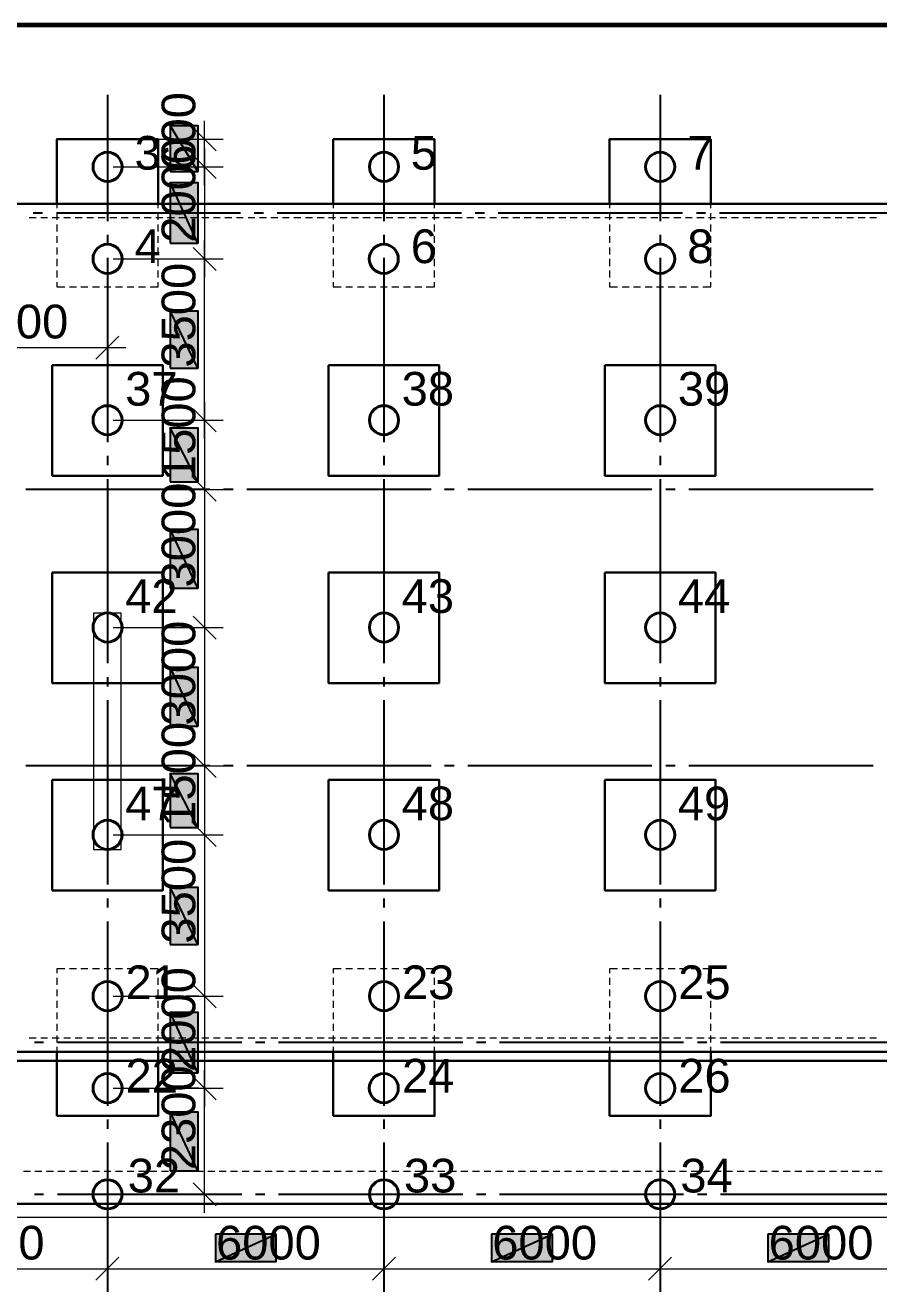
# Model space of a CAD drawing. Extents: x 8 to 21351, y 0 to 420.
# Drawn here: x 8357.7 to 8450.4, y 155.6 to 292.2 of the extents above; entities that cross this region are included whole.
import ezdxf

# ---------------------------------------------------------------- set-up
doc = ezdxf.new("R2010")
doc.units = 0
doc.styles.add('TEYPDFCAD_TEXT', font='arial.ttf')

msp = doc.modelspace()

# ---------------------------------------------------------------- hatches: boundary and pattern name
at = {"true_color": 0xffffff}
h = msp.add_hatch(color=0, dxfattribs=at)
h.paths.add_polyline_path([(8373.42, 276.31), (8376.43, 276.31), (8373.42, 281.28)])
h.paths.add_polyline_path([(8376.43, 276.31), (8373.42, 281.28), (8376.43, 281.28)])
h = msp.add_hatch(color=0, dxfattribs=at)
h.paths.add_polyline_path([(8373.42, 268.52), (8376.43, 268.52), (8373.42, 275.1)])
h.paths.add_polyline_path([(8376.43, 268.52), (8373.42, 275.1), (8376.43, 275.1)])
h = msp.add_hatch(color=0, dxfattribs=at)
h.paths.add_polyline_path([(8373.42, 254.95), (8376.43, 254.95), (8373.42, 261.18)])
h.paths.add_polyline_path([(8376.43, 254.95), (8373.42, 261.18), (8376.43, 261.18)])
h = msp.add_hatch(color=0, dxfattribs=at)
h.paths.add_polyline_path([(8373.42, 242.61), (8376.43, 242.61), (8373.42, 248.48)])
h.paths.add_polyline_path([(8376.43, 242.61), (8373.42, 248.48), (8376.43, 248.48)])
h = msp.add_hatch(color=0, dxfattribs=at)
h.paths.add_polyline_path([(8373.42, 231.1), (8376.43, 231.1), (8373.42, 237.49)])
h.paths.add_polyline_path([(8376.43, 231.1), (8373.42, 237.49), (8376.43, 237.49)])
h = msp.add_hatch(color=0, dxfattribs=at)
h.paths.add_polyline_path([(8373.42, 216.09), (8376.43, 216.09), (8373.42, 222.5)])
h.paths.add_polyline_path([(8376.43, 216.09), (8373.42, 222.5), (8376.43, 222.5)])
h = msp.add_hatch(color=0, dxfattribs=at)
h.paths.add_polyline_path([(8373.42, 205.1), (8376.43, 205.1), (8373.42, 210.97)])
h.paths.add_polyline_path([(8376.43, 205.1), (8373.42, 210.97), (8376.43, 210.97)])
h = msp.add_hatch(color=0, dxfattribs=at)
h.paths.add_polyline_path([(8373.42, 192.43), (8376.43, 192.43), (8373.42, 198.65)])
h.paths.add_polyline_path([(8376.43, 192.43), (8373.42, 198.65), (8376.43, 198.65)])
h = msp.add_hatch(color=0, dxfattribs=at)
h.paths.add_polyline_path([(8373.42, 178.5), (8376.43, 178.5), (8373.42, 185.08)])
h.paths.add_polyline_path([(8376.43, 178.5), (8373.42, 185.08), (8376.43, 185.08)])
h = msp.add_hatch(color=0, dxfattribs=at)
h.paths.add_polyline_path([(8373.42, 167.85), (8376.43, 167.85), (8373.42, 174.24)])
h.paths.add_polyline_path([(8376.43, 167.85), (8373.42, 174.24), (8376.43, 174.24)])
h = msp.add_hatch(color=0, dxfattribs=at)
h.paths.add_polyline_path([(8378.35, 160.97), (8378.35, 157.97), (8384.91, 160.97)])
h.paths.add_polyline_path([(8378.35, 157.97), (8384.91, 160.97), (8384.91, 157.97)])
h = msp.add_hatch(color=0, dxfattribs=at)
h.paths.add_polyline_path([(8408.34, 160.97), (8408.34, 157.97), (8414.93, 160.97)])
h.paths.add_polyline_path([(8408.34, 157.97), (8414.93, 160.97), (8414.93, 157.97)])
h = msp.add_hatch(color=0, dxfattribs=at)
h.paths.add_polyline_path([(8438.34, 160.97), (8438.34, 157.97), (8444.92, 160.97)])
h.paths.add_polyline_path([(8438.34, 157.97), (8444.92, 160.97), (8444.92, 157.97)])

# ---------------------------------------------------------------- linework, layer by layer
at = {"color": 7, "lineweight": 25}
for p, q in [((8366.63, 284.61), (8366.63, 270.93)), ((8396.64, 284.61), (8396.64, 270.93)), ((8426.63, 284.61), (8426.63, 270.93)), ((8359.58, 271.8), (8358.56, 271.8)), ((8381.06, 271.8), (8361.08, 271.8)), ((8383.58, 271.8), (8382.56, 271.8)), ((8405.06, 271.8), (8385.06, 271.8)), ((8407.56, 271.8), (8406.57, 271.8)), ((8429.07, 271.8), (8409.06, 271.8)), ((8431.56, 271.8), (8430.57, 271.8)), ((8453.07, 271.8), (8433.07, 271.8)), ((8366.63, 269.43), (8366.63, 268.44)), ((8396.64, 269.43), (8396.64, 268.44)), ((8426.63, 269.43), (8426.63, 268.44)), ((8366.63, 266.93), (8366.63, 246.93)), ((8396.64, 266.93), (8396.64, 246.93)), ((8426.63, 266.93), (8426.63, 246.93)), ((8366.63, 245.43), (8366.63, 244.43)), ((8396.64, 245.43), (8396.64, 244.43)), ((8426.63, 245.43), (8426.63, 244.43)), ((8377.76, 241.81), (8357.76, 241.81)), ((8366.63, 242.93), (8366.63, 222.93)), ((8380.26, 241.81), (8379.24, 241.81)), ((8401.76, 241.81), (8381.76, 241.81)), ((8396.64, 242.93), (8396.64, 222.93)), ((8404.26, 241.81), (8403.24, 241.81)), ((8425.74, 241.81), (8405.74, 241.81)), ((8426.63, 242.93), (8426.63, 222.93)), ((8428.26, 241.81), (8427.25, 241.81)), ((8449.75, 241.81), (8429.74, 241.81)), ((8366.63, 221.42), (8366.63, 220.43)), ((8396.64, 221.42), (8396.64, 220.43)), ((8426.63, 221.42), (8426.63, 220.43)), ((8366.63, 218.93), (8366.63, 198.92)), ((8396.64, 218.93), (8396.64, 198.92)), ((8426.63, 218.93), (8426.63, 198.92)), ((8377.76, 211.79), (8357.76, 211.79)), ((8380.26, 211.79), (8379.24, 211.79)), ((8401.76, 211.79), (8381.76, 211.79)), ((8404.26, 211.79), (8403.24, 211.79)), ((8425.74, 211.79), (8405.74, 211.79)), ((8428.26, 211.79), (8427.25, 211.79)), ((8449.75, 211.79), (8429.74, 211.79)), ((8366.63, 197.42), (8366.63, 196.43)), ((8396.64, 197.42), (8396.64, 196.43)), ((8426.63, 197.42), (8426.63, 196.43)), ((8366.63, 194.92), (8366.63, 174.92)), ((8396.64, 194.92), (8396.64, 174.92)), ((8426.63, 194.92), (8426.63, 174.92)), ((8359.7, 181.78), (8358.71, 181.78)), ((8381.21, 181.78), (8361.21, 181.78)), ((8383.71, 181.78), (8382.69, 181.78)), ((8405.21, 181.78), (8385.21, 181.78)), ((8407.71, 181.78), (8406.69, 181.78)), ((8429.19, 181.78), (8409.21, 181.78)), ((8431.71, 181.78), (8430.7, 181.78)), ((8453.2, 181.78), (8433.19, 181.78)), ((8366.63, 173.42), (8366.63, 172.4)), ((8396.64, 173.42), (8396.64, 172.4)), ((8426.63, 173.42), (8426.63, 172.4)), ((8366.63, 170.92), (8366.63, 157.23)), ((8396.64, 170.92), (8396.64, 157.23)), ((8426.63, 170.92), (8426.63, 157.23)), ((8359.7, 165.29), (8358.71, 165.29)), ((8381.21, 165.29), (8361.21, 165.29)), ((8383.71, 165.29), (8382.69, 165.29)), ((8405.21, 165.29), (8385.21, 165.29)), ((8407.71, 165.29), (8406.69, 165.29)), ((8429.19, 165.29), (8409.21, 165.29)), ((8431.71, 165.29), (8430.7, 165.29)), ((8453.2, 165.29), (8433.19, 165.29)), ((8366.63, 157.23), (8366.63, 152.23)), ((8396.64, 157.23), (8396.64, 152.23)), ((8426.63, 157.23), (8426.63, 152.23))]:
    msp.add_line(p, q, dxfattribs=at)
at = {"color": 7, "lineweight": 5}
for p, q in [((8377.17, 274.81), (8377.17, 281.81)), ((8378.44, 278.55), (8375.92, 281.05)), ((8367.26, 279.8), (8379.18, 279.8)), ((8377.17, 278.81), (8377.17, 264.82)), ((8378.44, 275.55), (8375.92, 278.05)), ((8375.92, 278.05), (8378.44, 275.55)), ((8367.26, 276.8), (8379.18, 276.8)), ((8367.26, 276.8), (8379.18, 276.8)), ((8362.01, 272.8), (8361.12, 272.8)), ((8361.12, 272.8), (8361.12, 272.31)), ((8363.26, 272.8), (8362.5, 272.8)), ((8364.51, 272.8), (8363.75, 272.8)), ((8365.76, 272.8), (8365.02, 272.8)), ((8367.01, 272.8), (8366.27, 272.8)), ((8368.26, 272.8), (8367.51, 272.8)), ((8369.5, 272.8), (8368.76, 272.8)), ((8370.75, 272.8), (8370.01, 272.8)), ((8372.13, 272.8), (8371.26, 272.8)), ((8372.13, 272.31), (8372.13, 272.8)), ((8392, 272.8), (8391.14, 272.8)), ((8391.14, 272.8), (8391.14, 272.31)), ((8393.25, 272.8), (8392.51, 272.8)), ((8394.5, 272.8), (8393.76, 272.8)), ((8395.75, 272.8), (8395.01, 272.8)), ((8397, 272.8), (8396.26, 272.8)), ((8398.25, 272.8), (8397.51, 272.8)), ((8399.52, 272.8), (8398.76, 272.8)), ((8400.77, 272.8), (8400.01, 272.8)), ((8402.14, 272.8), (8401.25, 272.8)), ((8402.14, 272.31), (8402.14, 272.8)), ((8422.02, 272.8), (8421.13, 272.8)), ((8421.13, 272.8), (8421.13, 272.31)), ((8423.27, 272.8), (8422.51, 272.8)), ((8424.52, 272.8), (8423.75, 272.8)), ((8425.77, 272.8), (8425, 272.8)), ((8427.01, 272.8), (8426.25, 272.8)), ((8428.26, 272.8), (8427.5, 272.8)), ((8429.51, 272.8), (8428.75, 272.8)), ((8430.76, 272.8), (8430.02, 272.8)), ((8432.14, 272.8), (8431.27, 272.8)), ((8432.14, 272.31), (8432.14, 272.8)), ((8358.88, 271.29), (8358.14, 271.29)), ((8360.13, 271.29), (8359.39, 271.29)), ((8361.38, 271.29), (8360.64, 271.29)), ((8361.12, 271.8), (8361.12, 271.06)), ((8361.12, 270.55), (8361.12, 269.81)), ((8362.62, 271.29), (8361.88, 271.29)), ((8363.87, 271.29), (8363.13, 271.29)), ((8365.12, 271.29), (8364.38, 271.29)), ((8366.39, 271.29), (8365.63, 271.29)), ((8367.64, 271.29), (8366.88, 271.29)), ((8368.89, 271.29), (8368.13, 271.29)), ((8370.14, 271.29), (8369.38, 271.29)), ((8371.39, 271.29), (8370.63, 271.29)), ((8372.64, 271.29), (8371.87, 271.29)), ((8372.13, 271.06), (8372.13, 271.8)), ((8372.13, 269.81), (8372.13, 270.55)), ((8373.89, 271.29), (8373.12, 271.29)), ((8375.13, 271.29), (8374.37, 271.29)), ((8376.38, 271.29), (8375.64, 271.29)), ((8377.63, 271.29), (8376.89, 271.29)), ((8378.88, 271.29), (8378.14, 271.29)), ((8380.13, 271.29), (8379.39, 271.29)), ((8381.38, 271.29), (8380.64, 271.29)), ((8382.63, 271.29), (8381.89, 271.29)), ((8383.88, 271.29), (8383.14, 271.29)), ((8385.13, 271.29), (8384.38, 271.29)), ((8386.37, 271.29), (8385.63, 271.29)), ((8387.62, 271.29), (8386.88, 271.29)), ((8388.89, 271.29), (8388.13, 271.29)), ((8390.14, 271.29), (8389.38, 271.29)), ((8391.39, 271.29), (8390.63, 271.29)), ((8391.14, 271.8), (8391.14, 271.06)), ((8391.14, 270.55), (8391.14, 269.81)), ((8392.64, 271.29), (8391.88, 271.29)), ((8393.89, 271.29), (8393.13, 271.29)), ((8395.14, 271.29), (8394.37, 271.29)), ((8396.39, 271.29), (8395.62, 271.29)), ((8397.63, 271.29), (8396.89, 271.29)), ((8398.88, 271.29), (8398.14, 271.29)), ((8400.13, 271.29), (8399.39, 271.29)), ((8401.38, 271.29), (8400.64, 271.29)), ((8402.63, 271.29), (8401.89, 271.29)), ((8402.14, 271.06), (8402.14, 271.8)), ((8402.14, 269.81), (8402.14, 270.55)), ((8403.88, 271.29), (8403.14, 271.29)), ((8405.13, 271.29), (8404.39, 271.29)), ((8406.38, 271.29), (8405.64, 271.29)), ((8407.63, 271.29), (8406.88, 271.29)), ((8408.87, 271.29), (8408.13, 271.29)), ((8410.14, 271.29), (8409.38, 271.29)), ((8411.39, 271.29), (8410.63, 271.29)), ((8412.64, 271.29), (8411.88, 271.29)), ((8413.89, 271.29), (8413.13, 271.29)), ((8415.14, 271.29), (8414.38, 271.29)), ((8416.39, 271.29), (8415.63, 271.29)), ((8417.64, 271.29), (8416.88, 271.29)), ((8418.89, 271.29), (8418.15, 271.29)), ((8420.13, 271.29), (8419.39, 271.29)), ((8421.38, 271.29), (8420.64, 271.29)), ((8421.13, 271.8), (8421.13, 271.06)), ((8421.13, 270.55), (8421.13, 269.81)), ((8422.63, 271.29), (8421.89, 271.29)), ((8423.88, 271.29), (8423.14, 271.29)), ((8425.13, 271.29), (8424.39, 271.29)), ((8426.38, 271.29), (8425.64, 271.29)), ((8427.63, 271.29), (8426.89, 271.29)), ((8428.88, 271.29), (8428.14, 271.29)), ((8430.13, 271.29), (8429.38, 271.29)), ((8431.4, 271.29), (8430.63, 271.29)), ((8432.64, 271.29), (8431.88, 271.29)), ((8432.14, 271.06), (8432.14, 271.8)), ((8432.14, 269.81), (8432.14, 270.55)), ((8433.89, 271.29), (8433.13, 271.29)), ((8435.14, 271.29), (8434.38, 271.29)), ((8436.39, 271.29), (8435.63, 271.29)), ((8437.64, 271.29), (8436.88, 271.29)), ((8438.89, 271.29), (8438.13, 271.29)), ((8440.14, 271.29), (8439.38, 271.29)), ((8441.39, 271.29), (8440.65, 271.29)), ((8442.63, 271.29), (8441.89, 271.29)), ((8443.88, 271.29), (8443.14, 271.29)), ((8445.13, 271.29), (8444.39, 271.29)), ((8446.38, 271.29), (8445.64, 271.29)), ((8447.63, 271.29), (8446.89, 271.29)), ((8448.88, 271.29), (8448.14, 271.29)), ((8450.13, 271.29), (8449.39, 271.29)), ((8361.12, 269.3), (8361.12, 268.56)), ((8372.13, 268.56), (8372.13, 269.3)), ((8391.14, 269.3), (8391.14, 268.56)), ((8402.14, 268.56), (8402.14, 269.3)), ((8421.13, 269.3), (8421.13, 268.56)), ((8432.14, 268.56), (8432.14, 269.3)), ((8361.12, 268.05), (8361.12, 267.29)), ((8372.13, 267.29), (8372.13, 268.05)), ((8378.44, 265.56), (8375.92, 268.05)), ((8375.92, 268.05), (8378.44, 265.56)), ((8377.17, 247.29), (8377.17, 268.82)), ((8391.14, 268.05), (8391.14, 267.29)), ((8402.14, 267.29), (8402.14, 268.05)), ((8421.13, 268.05), (8421.13, 267.29)), ((8432.14, 267.29), (8432.14, 268.05)), ((8361.12, 266.81), (8361.12, 266.04)), ((8367.24, 266.81), (8379.18, 266.81)), ((8367.26, 266.81), (8379.18, 266.81)), ((8372.13, 266.04), (8372.13, 266.81)), ((8391.14, 266.81), (8391.14, 266.04)), ((8402.14, 266.04), (8402.14, 266.81)), ((8421.13, 266.81), (8421.13, 266.04)), ((8432.14, 266.04), (8432.14, 266.81)), ((8361.12, 265.56), (8361.12, 264.8)), ((8372.13, 264.8), (8372.13, 265.56)), ((8391.14, 265.56), (8391.14, 264.8)), ((8402.14, 264.8), (8402.14, 265.56)), ((8421.13, 265.56), (8421.13, 264.8)), ((8432.14, 264.8), (8432.14, 265.56)), ((8361.12, 264.31), (8361.12, 263.8)), ((8361.12, 263.8), (8362.01, 263.8)), ((8362.5, 263.8), (8363.26, 263.8)), ((8363.75, 263.8), (8364.51, 263.8)), ((8365.02, 263.8), (8365.76, 263.8)), ((8366.27, 263.8), (8367.01, 263.8)), ((8367.51, 263.8), (8368.26, 263.8)), ((8368.76, 263.8), (8369.5, 263.8)), ((8370.01, 263.8), (8370.75, 263.8)), ((8371.26, 263.8), (8372.13, 263.8)), ((8372.13, 263.8), (8372.13, 264.31)), ((8391.14, 264.31), (8391.14, 263.8)), ((8391.14, 263.8), (8392, 263.8)), ((8392.51, 263.8), (8393.25, 263.8)), ((8393.76, 263.8), (8394.5, 263.8)), ((8395.01, 263.8), (8395.75, 263.8)), ((8396.26, 263.8), (8397, 263.8)), ((8397.51, 263.8), (8398.25, 263.8)), ((8398.76, 263.8), (8399.52, 263.8)), ((8400.01, 263.8), (8400.77, 263.8)), ((8401.25, 263.8), (8402.14, 263.8)), ((8402.14, 263.8), (8402.14, 264.31)), ((8421.13, 264.31), (8421.13, 263.8)), ((8421.13, 263.8), (8422.02, 263.8)), ((8422.51, 263.8), (8423.27, 263.8)), ((8423.75, 263.8), (8424.52, 263.8)), ((8425, 263.8), (8425.77, 263.8)), ((8426.25, 263.8), (8427.01, 263.8)), ((8427.5, 263.8), (8428.26, 263.8)), ((8428.75, 263.8), (8429.51, 263.8)), ((8430.02, 263.8), (8430.76, 263.8)), ((8431.27, 263.8), (8432.14, 263.8)), ((8432.14, 263.8), (8432.14, 264.31)), ((8365.38, 255.95), (8367.87, 258.44)), ((8366.63, 249.91), (8366.63, 259.19)), ((8339.62, 257.2), (8368.64, 257.2)), ((8378.44, 248.05), (8375.92, 250.55)), ((8375.92, 250.55), (8378.44, 248.05)), ((8377.17, 251.29), (8377.17, 239.8)), ((8367.26, 249.3), (8379.18, 249.3)), ((8367.26, 249.3), (8379.18, 249.3)), ((8377.17, 243.8), (8377.17, 224.79)), ((8367.26, 241.81), (8379.18, 241.81)), ((8367.26, 241.81), (8379.18, 241.81)), ((8375.92, 243.06), (8378.44, 240.54)), ((8378.44, 240.54), (8375.92, 243.06)), ((8377.17, 228.79), (8377.17, 209.78)), ((8367.26, 226.8), (8379.18, 226.8)), ((8367.26, 226.8), (8379.18, 226.8)), ((8375.92, 228.05), (8378.44, 225.55)), ((8378.44, 225.55), (8375.92, 228.05)), ((8377.17, 213.78), (8377.17, 202.29)), ((8367.26, 211.79), (8379.18, 211.79)), ((8367.26, 211.79), (8379.18, 211.79)), ((8375.92, 213.04), (8378.44, 210.54)), ((8378.44, 210.54), (8375.92, 213.04)), ((8377.17, 206.29), (8377.17, 184.78)), ((8375.92, 205.55), (8378.44, 203.05)), ((8378.44, 203.05), (8375.92, 205.55)), ((8367.26, 204.3), (8379.18, 204.3)), ((8367.26, 204.3), (8379.18, 204.3)), ((8362.01, 189.78), (8361.12, 189.78)), ((8361.12, 189.78), (8361.12, 189.29)), ((8361.12, 188.79), (8361.12, 188.04)), ((8363.26, 189.78), (8362.5, 189.78)), ((8364.51, 189.78), (8363.75, 189.78)), ((8365.76, 189.78), (8365.02, 189.78)), ((8367.01, 189.78), (8366.27, 189.78)), ((8368.26, 189.78), (8367.51, 189.78)), ((8369.5, 189.78), (8368.76, 189.78)), ((8370.75, 189.78), (8370.01, 189.78)), ((8372.13, 189.78), (8371.26, 189.78)), ((8372.13, 189.29), (8372.13, 189.78)), ((8372.13, 188.04), (8372.13, 188.79)), ((8377.17, 188.79), (8377.17, 174.79)), ((8392, 189.78), (8391.14, 189.78)), ((8391.14, 189.78), (8391.14, 189.29)), ((8391.14, 188.79), (8391.14, 188.04)), ((8393.25, 189.78), (8392.51, 189.78)), ((8394.5, 189.78), (8393.76, 189.78)), ((8395.75, 189.78), (8395.01, 189.78)), ((8397, 189.78), (8396.26, 189.78)), ((8398.25, 189.78), (8397.51, 189.78)), ((8399.52, 189.78), (8398.76, 189.78)), ((8400.77, 189.78), (8400.01, 189.78)), ((8402.14, 189.78), (8401.25, 189.78)), ((8402.14, 189.29), (8402.14, 189.78)), ((8402.14, 188.04), (8402.14, 188.79)), ((8422.02, 189.78), (8421.13, 189.78)), ((8421.13, 189.78), (8421.13, 189.29)), ((8421.13, 188.79), (8421.13, 188.04)), ((8423.27, 189.78), (8422.51, 189.78)), ((8424.52, 189.78), (8423.75, 189.78)), ((8425.77, 189.78), (8425, 189.78)), ((8427.01, 189.78), (8426.25, 189.78)), ((8428.26, 189.78), (8427.5, 189.78)), ((8429.51, 189.78), (8428.75, 189.78)), ((8430.76, 189.78), (8430.02, 189.78)), ((8432.14, 189.78), (8431.27, 189.78)), ((8432.14, 189.29), (8432.14, 189.78)), ((8432.14, 188.04), (8432.14, 188.79)), ((8361.12, 187.54), (8361.12, 186.8)), ((8372.13, 186.8), (8372.13, 187.54)), ((8375.92, 188.04), (8378.44, 185.55)), ((8378.44, 185.55), (8375.92, 188.04)), ((8391.14, 187.54), (8391.14, 186.8)), ((8402.14, 186.8), (8402.14, 187.54)), ((8421.13, 187.54), (8421.13, 186.8)), ((8432.14, 186.8), (8432.14, 187.54)), ((8361.12, 186.29), (8361.12, 185.55)), ((8367.26, 186.8), (8379.18, 186.8)), ((8372.13, 185.55), (8372.13, 186.29)), ((8376.55, 186.8), (8375.18, 186.8)), ((8391.14, 186.29), (8391.14, 185.55)), ((8402.14, 185.55), (8402.14, 186.29)), ((8421.13, 186.29), (8421.13, 185.55)), ((8432.14, 185.55), (8432.14, 186.29)), ((8361.12, 185.04), (8361.12, 184.3)), ((8372.13, 184.3), (8372.13, 185.04)), ((8391.14, 185.04), (8391.14, 184.3)), ((8402.14, 184.3), (8402.14, 185.04)), ((8421.13, 185.04), (8421.13, 184.3)), ((8432.14, 184.3), (8432.14, 185.04)), ((8361.12, 183.79), (8361.12, 183.03)), ((8372.13, 183.03), (8372.13, 183.79)), ((8391.14, 183.79), (8391.14, 183.03)), ((8402.14, 183.03), (8402.14, 183.79)), ((8421.13, 183.79), (8421.13, 183.03)), ((8432.14, 183.03), (8432.14, 183.79)), ((8358.14, 182.29), (8358.88, 182.29)), ((8359.39, 182.29), (8360.13, 182.29)), ((8360.64, 182.29), (8361.38, 182.29)), ((8361.12, 182.54), (8361.12, 181.78)), ((8361.88, 182.29), (8362.62, 182.29)), ((8363.13, 182.29), (8363.87, 182.29)), ((8364.38, 182.29), (8365.12, 182.29)), ((8365.63, 182.29), (8366.39, 182.29)), ((8366.88, 182.29), (8367.64, 182.29)), ((8368.13, 182.29), (8368.89, 182.29)), ((8369.38, 182.29), (8370.14, 182.29)), ((8370.63, 182.29), (8371.39, 182.29)), ((8371.87, 182.29), (8372.64, 182.29)), ((8372.13, 181.78), (8372.13, 182.54)), ((8373.12, 182.29), (8373.89, 182.29)), ((8374.37, 182.29), (8375.13, 182.29)), ((8375.64, 182.29), (8376.38, 182.29)), ((8376.89, 182.29), (8377.63, 182.29)), ((8378.14, 182.29), (8378.88, 182.29)), ((8379.39, 182.29), (8380.13, 182.29)), ((8380.64, 182.29), (8381.38, 182.29)), ((8381.89, 182.29), (8382.63, 182.29)), ((8383.14, 182.29), (8383.88, 182.29)), ((8384.38, 182.29), (8385.13, 182.29)), ((8385.63, 182.29), (8386.37, 182.29)), ((8386.88, 182.29), (8387.62, 182.29)), ((8388.13, 182.29), (8388.89, 182.29)), ((8389.38, 182.29), (8390.14, 182.29)), ((8390.63, 182.29), (8391.39, 182.29)), ((8391.14, 182.54), (8391.14, 181.78)), ((8391.88, 182.29), (8392.64, 182.29)), ((8393.13, 182.29), (8393.89, 182.29)), ((8394.37, 182.29), (8395.14, 182.29)), ((8395.62, 182.29), (8396.39, 182.29)), ((8396.89, 182.29), (8397.63, 182.29)), ((8398.14, 182.29), (8398.88, 182.29)), ((8399.39, 182.29), (8400.13, 182.29)), ((8400.64, 182.29), (8401.38, 182.29)), ((8401.89, 182.29), (8402.63, 182.29)), ((8402.14, 181.78), (8402.14, 182.54)), ((8403.14, 182.29), (8403.88, 182.29)), ((8404.39, 182.29), (8405.13, 182.29)), ((8405.64, 182.29), (8406.38, 182.29)), ((8406.88, 182.29), (8407.63, 182.29)), ((8408.13, 182.29), (8408.87, 182.29)), ((8409.38, 182.29), (8410.14, 182.29)), ((8410.63, 182.29), (8411.39, 182.29)), ((8411.88, 182.29), (8412.64, 182.29)), ((8413.13, 182.29), (8413.89, 182.29)), ((8414.38, 182.29), (8415.14, 182.29)), ((8415.63, 182.29), (8416.39, 182.29)), ((8416.88, 182.29), (8417.64, 182.29)), ((8418.15, 182.29), (8418.89, 182.29)), ((8419.39, 182.29), (8420.13, 182.29)), ((8420.64, 182.29), (8421.38, 182.29)), ((8421.13, 182.54), (8421.13, 181.78)), ((8421.89, 182.29), (8422.63, 182.29)), ((8423.14, 182.29), (8423.88, 182.29)), ((8424.39, 182.29), (8425.13, 182.29)), ((8425.64, 182.29), (8426.38, 182.29)), ((8426.89, 182.29), (8427.63, 182.29)), ((8428.14, 182.29), (8428.88, 182.29)), ((8429.38, 182.29), (8430.13, 182.29)), ((8430.63, 182.29), (8431.4, 182.29)), ((8431.88, 182.29), (8432.64, 182.29)), ((8432.14, 181.78), (8432.14, 182.54)), ((8433.13, 182.29), (8433.89, 182.29)), ((8434.38, 182.29), (8435.14, 182.29)), ((8435.63, 182.29), (8436.39, 182.29)), ((8436.88, 182.29), (8437.64, 182.29)), ((8438.13, 182.29), (8438.89, 182.29)), ((8439.38, 182.29), (8440.14, 182.29)), ((8440.65, 182.29), (8441.39, 182.29)), ((8441.89, 182.29), (8442.63, 182.29)), ((8443.14, 182.29), (8443.88, 182.29)), ((8444.39, 182.29), (8445.13, 182.29)), ((8445.64, 182.29), (8446.38, 182.29)), ((8446.89, 182.29), (8447.63, 182.29)), ((8448.14, 182.29), (8448.88, 182.29)), ((8449.39, 182.29), (8450.13, 182.29)), ((8361.12, 181.29), (8361.12, 180.78)), ((8361.12, 180.78), (8362.01, 180.78)), ((8362.5, 180.78), (8363.26, 180.78)), ((8363.75, 180.78), (8364.51, 180.78)), ((8365.02, 180.78), (8365.76, 180.78)), ((8366.27, 180.78), (8367.01, 180.78)), ((8367.51, 180.78), (8368.26, 180.78)), ((8368.76, 180.78), (8369.5, 180.78)), ((8370.01, 180.78), (8370.75, 180.78)), ((8371.26, 180.78), (8372.13, 180.78)), ((8372.13, 180.78), (8372.13, 181.29)), ((8391.14, 181.29), (8391.14, 180.78)), ((8391.14, 180.78), (8392, 180.78)), ((8392.51, 180.78), (8393.25, 180.78)), ((8393.76, 180.78), (8394.5, 180.78)), ((8395.01, 180.78), (8395.75, 180.78)), ((8396.26, 180.78), (8397, 180.78)), ((8397.51, 180.78), (8398.25, 180.78)), ((8398.76, 180.78), (8399.52, 180.78)), ((8400.01, 180.78), (8400.77, 180.78)), ((8401.25, 180.78), (8402.14, 180.78)), ((8402.14, 180.78), (8402.14, 181.29)), ((8421.13, 181.29), (8421.13, 180.78)), ((8421.13, 180.78), (8422.02, 180.78)), ((8422.51, 180.78), (8423.27, 180.78)), ((8423.75, 180.78), (8424.52, 180.78)), ((8425, 180.78), (8425.77, 180.78)), ((8426.25, 180.78), (8427.01, 180.78)), ((8427.5, 180.78), (8428.26, 180.78)), ((8428.75, 180.78), (8429.51, 180.78)), ((8430.02, 180.78), (8430.76, 180.78)), ((8431.27, 180.78), (8432.14, 180.78)), ((8432.14, 180.78), (8432.14, 181.29)), ((8378.44, 175.56), (8375.92, 178.05)), ((8375.92, 178.05), (8378.44, 175.56)), ((8377.17, 163.28), (8377.17, 178.79)), ((8367.24, 176.81), (8379.18, 176.81)), ((8376.55, 176.81), (8375.18, 176.81)), ((8358.26, 167.79), (8357.5, 167.79)), ((8359.51, 167.79), (8358.75, 167.79)), ((8360.76, 167.79), (8360, 167.79)), ((8362.01, 167.79), (8361.25, 167.79)), ((8363.26, 167.79), (8362.5, 167.79)), ((8364.51, 167.79), (8363.75, 167.79)), ((8365.76, 167.79), (8365.02, 167.79)), ((8367.01, 167.79), (8366.27, 167.79)), ((8368.26, 167.79), (8367.51, 167.79)), ((8369.5, 167.79), (8368.76, 167.79)), ((8370.75, 167.79), (8370.01, 167.79)), ((8372, 167.79), (8371.26, 167.79)), ((8373.25, 167.79), (8372.51, 167.79)), ((8374.5, 167.79), (8373.76, 167.79)), ((8375.75, 167.79), (8375.01, 167.79)), ((8377.02, 167.79), (8376.26, 167.79)), ((8378.27, 167.79), (8377.51, 167.79)), ((8379.52, 167.79), (8378.75, 167.79)), ((8380.76, 167.79), (8380, 167.79)), ((8382.01, 167.79), (8381.25, 167.79)), ((8383.26, 167.79), (8382.5, 167.79)), ((8384.51, 167.79), (8383.75, 167.79)), ((8385.76, 167.79), (8385, 167.79)), ((8387.01, 167.79), (8386.27, 167.79)), ((8388.26, 167.79), (8387.52, 167.79)), ((8389.51, 167.79), (8388.77, 167.79)), ((8390.76, 167.79), (8390.01, 167.79)), ((8392, 167.79), (8391.26, 167.79)), ((8393.25, 167.79), (8392.51, 167.79)), ((8394.5, 167.79), (8393.76, 167.79)), ((8395.75, 167.79), (8395.01, 167.79)), ((8397, 167.79), (8396.26, 167.79)), ((8398.25, 167.79), (8397.51, 167.79)), ((8399.52, 167.79), (8398.76, 167.79)), ((8400.77, 167.79), (8400.01, 167.79)), ((8402.02, 167.79), (8401.25, 167.79)), ((8403.26, 167.79), (8402.5, 167.79)), ((8404.51, 167.79), (8403.75, 167.79)), ((8405.76, 167.79), (8405, 167.79)), ((8407.01, 167.79), (8406.25, 167.79)), ((8408.26, 167.79), (8407.52, 167.79)), ((8409.51, 167.79), (8408.77, 167.79)), ((8410.76, 167.79), (8410.02, 167.79)), ((8412.01, 167.79), (8411.27, 167.79)), ((8413.26, 167.79), (8412.51, 167.79)), ((8414.5, 167.79), (8413.76, 167.79)), ((8415.75, 167.79), (8415.01, 167.79)), ((8417, 167.79), (8416.26, 167.79)), ((8418.25, 167.79), (8417.51, 167.79)), ((8419.5, 167.79), (8418.76, 167.79)), ((8420.77, 167.79), (8420.01, 167.79)), ((8422.02, 167.79), (8421.26, 167.79)), ((8423.27, 167.79), (8422.51, 167.79)), ((8424.52, 167.79), (8423.75, 167.79)), ((8425.77, 167.79), (8425, 167.79)), ((8427.01, 167.79), (8426.25, 167.79)), ((8428.26, 167.79), (8427.5, 167.79)), ((8429.51, 167.79), (8428.75, 167.79)), ((8430.76, 167.79), (8430.02, 167.79)), ((8432.01, 167.79), (8431.27, 167.79)), ((8433.26, 167.79), (8432.52, 167.79)), ((8434.51, 167.79), (8433.77, 167.79)), ((8435.76, 167.79), (8435.01, 167.79)), ((8437, 167.79), (8436.26, 167.79)), ((8438.25, 167.79), (8437.51, 167.79)), ((8439.5, 167.79), (8438.76, 167.79)), ((8440.75, 167.79), (8440.01, 167.79)), ((8442.02, 167.79), (8441.26, 167.79)), ((8443.27, 167.79), (8442.51, 167.79)), ((8444.52, 167.79), (8443.76, 167.79)), ((8445.77, 167.79), (8445.01, 167.79)), ((8447.02, 167.79), (8446.25, 167.79)), ((8448.27, 167.79), (8447.5, 167.79)), ((8449.51, 167.79), (8448.75, 167.79)), ((8450.76, 167.79), (8450, 167.79)), ((8367.26, 165.29), (8379.18, 165.29)), ((8375.92, 166.54), (8378.44, 164.04)), ((8668.23, 162.79), (8335.07, 162.79)), ((8365.38, 155.98), (8367.87, 158.47)), ((8367.87, 158.47), (8365.38, 155.98)), ((8366.63, 157.86), (8366.63, 159.24)), ((8366.63, 157.86), (8366.63, 159.24)), ((8395.39, 155.98), (8397.89, 158.47)), ((8397.89, 158.47), (8395.39, 155.98)), ((8396.64, 157.86), (8396.64, 159.24)), ((8396.64, 157.86), (8396.64, 159.24)), ((8425.38, 155.98), (8427.88, 158.47)), ((8427.88, 158.47), (8425.38, 155.98)), ((8426.63, 157.86), (8426.63, 159.24)), ((8426.63, 157.86), (8426.63, 159.24)), ((8334.62, 157.23), (8368.64, 157.23)), ((8364.64, 157.23), (8398.63, 157.23)), ((8394.63, 157.23), (8428.64, 157.23)), ((8424.64, 157.23), (8458.64, 157.23))]:
    msp.add_line(p, q, dxfattribs=at)
at = {"lineweight": 60}
msp.add_lwpolyline([(8290.68, 5.19), (8685.67, 5.19), (8685.67, 292.18), (8290.68, 292.18)], close=True, dxfattribs=at)
at = {"color": 0, "true_color": 0xffffff}
for points in [[(8373.42, 276.31), (8376.43, 276.31), (8373.42, 281.28)], [(8376.43, 276.31), (8373.42, 281.28), (8376.43, 281.28)], [(8373.42, 268.52), (8376.43, 268.52), (8373.42, 275.1)], [(8376.43, 268.52), (8373.42, 275.1), (8376.43, 275.1)], [(8373.42, 254.95), (8376.43, 254.95), (8373.42, 261.18)], [(8376.43, 254.95), (8373.42, 261.18), (8376.43, 261.18)], [(8373.42, 242.61), (8376.43, 242.61), (8373.42, 248.48)], [(8376.43, 242.61), (8373.42, 248.48), (8376.43, 248.48)], [(8373.42, 231.1), (8376.43, 231.1), (8373.42, 237.49)], [(8376.43, 231.1), (8373.42, 237.49), (8376.43, 237.49)], [(8373.42, 216.09), (8376.43, 216.09), (8373.42, 222.5)], [(8376.43, 216.09), (8373.42, 222.5), (8376.43, 222.5)], [(8373.42, 205.1), (8376.43, 205.1), (8373.42, 210.97)], [(8376.43, 205.1), (8373.42, 210.97), (8376.43, 210.97)], [(8373.42, 192.43), (8376.43, 192.43), (8373.42, 198.65)], [(8376.43, 192.43), (8373.42, 198.65), (8376.43, 198.65)], [(8373.42, 178.5), (8376.43, 178.5), (8373.42, 185.08)], [(8376.43, 178.5), (8373.42, 185.08), (8376.43, 185.08)], [(8373.42, 167.85), (8376.43, 167.85), (8373.42, 174.24)], [(8376.43, 167.85), (8373.42, 174.24), (8376.43, 174.24)], [(8378.35, 160.97), (8378.35, 157.97), (8384.91, 160.97)], [(8378.35, 157.97), (8384.91, 160.97), (8384.91, 157.97)], [(8408.34, 160.97), (8408.34, 157.97), (8414.93, 160.97)], [(8408.34, 157.97), (8414.93, 160.97), (8414.93, 157.97)], [(8438.34, 160.97), (8438.34, 157.97), (8444.92, 160.97)], [(8438.34, 157.97), (8444.92, 160.97), (8444.92, 157.97)]]:
    msp.add_lwpolyline(points, close=True, dxfattribs=at)
at = {"color": 7, "lineweight": 30}
for points in [[(8361.12, 272.8), (8361.12, 279.8), (8372.13, 279.8), (8372.13, 272.8)], [(8391.14, 272.8), (8391.14, 279.8), (8402.14, 279.8), (8402.14, 272.8)], [(8421.13, 272.8), (8421.13, 279.8), (8432.14, 279.8), (8432.14, 272.8)], [(8335.64, 272.8), (8667.64, 272.8), (8667.64, 180.78), (8335.64, 180.78)], [(8360.64, 255.29), (8372.64, 255.29), (8372.64, 243.29), (8360.64, 243.29)], [(8390.63, 255.29), (8402.63, 255.29), (8402.63, 243.29), (8390.63, 243.29)], [(8420.64, 255.29), (8432.64, 255.29), (8432.64, 243.29), (8420.64, 243.29)], [(8360.64, 232.79), (8372.64, 232.79), (8372.64, 220.79), (8360.64, 220.79)], [(8390.63, 232.79), (8402.63, 232.79), (8402.63, 220.79), (8390.63, 220.79)], [(8420.64, 232.79), (8432.64, 232.79), (8432.64, 220.79), (8420.64, 220.79)], [(8360.64, 210.29), (8372.64, 210.29), (8372.64, 198.29), (8360.64, 198.29)], [(8390.63, 210.29), (8402.63, 210.29), (8402.63, 198.29), (8390.63, 198.29)], [(8420.64, 210.29), (8432.64, 210.29), (8432.64, 198.29), (8420.64, 198.29)], [(8361.12, 173.8), (8361.12, 180.78), (8372.13, 180.78), (8372.13, 173.8)], [(8391.14, 173.8), (8391.14, 180.78), (8402.14, 180.78), (8402.14, 173.8)], [(8421.13, 173.8), (8421.13, 180.78), (8432.14, 180.78), (8432.14, 173.8)], [(8335.64, 179.79), (8667.64, 179.79), (8667.64, 164.27), (8335.64, 164.27)]]:
    msp.add_lwpolyline(points, close=True, dxfattribs=at)
at = {"color": 7, "lineweight": 5}
msp.add_lwpolyline([(8368.13, 228.37), (8365.12, 228.37), (8365.12, 202.71), (8368.13, 202.71)], close=True, dxfattribs=at)
at = {"color": 7, "lineweight": 40}
for centre in [(8366.64, 276.81), (8396.65, 276.81), (8426.64, 276.81), (8366.64, 266.82), (8396.63, 266.82), (8426.64, 266.82), (8366.64, 249.31), (8396.65, 249.31), (8426.64, 249.31), (8366.64, 226.81), (8396.65, 226.81), (8426.64, 226.81), (8366.64, 204.31), (8396.65, 204.31), (8426.64, 204.31), (8366.64, 186.81), (8396.65, 186.81), (8426.64, 186.81), (8366.64, 176.82), (8396.63, 176.82), (8426.64, 176.82), (8366.64, 165.3), (8396.65, 165.3), (8426.64, 165.3)]:
    msp.add_circle(centre, 1.58, dxfattribs=at)

# ---------------------------------------------------------------- texts
at = {"color": 7, "style": 'TEYPDFCAD_TEXT'}
for s, p in [('600', (8376.17, 276.39)), ('2000', (8376.17, 268.58)), ('3500', (8376.17, 255.02)), ('1500', (8376.17, 242.7)), ('3000', (8376.17, 231.16)), ('3000', (8376.17, 216.18)), ('1500', (8376.17, 205.19)), ('3500', (8376.17, 192.51)), ('2000', (8376.17, 178.58)), ('2300', (8376.17, 167.92))]:
    msp.add_text(s, height=3.662, rotation=90, dxfattribs=at).set_placement(p)
for s, height, p in [('3', 3.66, (8369.57, 276.5)), ('5', 3.66, (8399.56, 276.5)), ('7', 3.66, (8429.58, 276.5)), ('4', 3.66, (8369.57, 266.36)), ('6', 3.66, (8399.56, 266.36)), ('8', 3.66, (8429.58, 266.36)), ('5000', 3.662, (8351, 258.19)), ('37', 3.662, (8368.55, 250.89)), ('38', 3.662, (8398.57, 250.89)), ('39', 3.662, (8428.56, 250.89)), ('42', 3.662, (8368.55, 228.39)), ('43', 3.662, (8398.57, 228.39)), ('44', 3.662, (8428.56, 228.39)), ('47', 3.662, (8368.55, 205.89)), ('48', 3.662, (8398.57, 205.89)), ('49', 3.662, (8428.56, 205.89)), ('21', 3.662, (8368.59, 186.48)), ('23', 3.662, (8398.61, 186.48)), ('25', 3.662, (8428.6, 186.48)), ('22', 3.662, (8368.59, 176.34)), ('24', 3.662, (8398.61, 176.34)), ('26', 3.662, (8428.6, 176.34)), ('32', 3.662, (8368.83, 165.5)), ('33', 3.662, (8398.82, 165.5)), ('34', 3.662, (8428.83, 165.5)), ('6000', 3.662, (8348.42, 158.22)), ('6000', 3.662, (8378.42, 158.22)), ('6000', 3.662, (8408.41, 158.22)), ('6000', 3.662, (8438.42, 158.22))]:
    msp.add_text(s, height=height, dxfattribs=at).set_placement(p)

doc.saveas('drawing.dxf')
